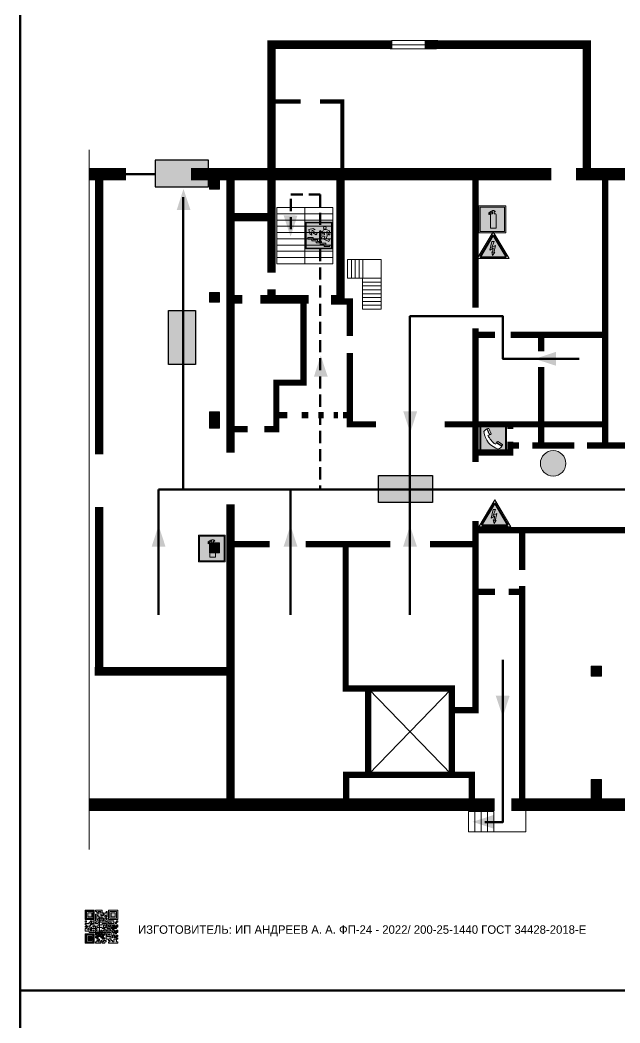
# Model space of a CAD drawing. Header units: millimetres. Extents: x 13114 to 67229, y 22859 to 38520.
# Drawn here: x 17158.6 to 17356.8, y 30883.4 to 31214.5 of the extents above; entities that cross this region are included whole.
import ezdxf

# ---------------------------------------------------------------- set-up
doc = ezdxf.new("R2010")
doc.units = ezdxf.units.MM
doc.linetypes.add('{ Wide Dash }', pattern=[12, 4, -2, 4, -2])
doc.layers.add('План_Штампы', color=7, linetype='Continuous')
doc.styles.add('обычный', font='arial.ttf')

# ---------------------------------------------------------------- blocks, each defined once
blk = doc.blocks.new('QR')
at = {"lineweight": 0}
h = blk.add_hatch(color=256, dxfattribs=at)
h.dxf.hatch_style = 1
h.paths.add_polyline_path([(9241.16, 2687.38), (9242.01, 2687.38), (9242.01, 2687.83), (9241.59, 2687.83), (9241.59, 2688.68), (9239.45, 2688.68), (9239.45, 2688.25), (9239.86, 2688.25), (9239.86, 2687.83), (9240.29, 2687.83), (9240.29, 2688.25), (9241.16, 2688.25), (9241.16, 2687.83), (9240.29, 2687.83), (9240.29, 2687.38), (9239.45, 2687.38), (9239.45, 2685.22), (9238.57, 2685.22), (9238.57, 2684.8), (9239.02, 2684.8), (9239.02, 2684.37), (9238.13, 2684.37), (9238.13, 2683.92), (9239.02, 2683.92), (9239.02, 2683.5), (9239.44, 2683.5), (9239.44, 2682.64), (9239.87, 2682.64), (9239.87, 2682.18), (9239.44, 2682.18), (9239.44, 2682.64), (9238.13, 2682.64), (9238.13, 2681.76), (9237.71, 2681.76), (9237.71, 2682.64), (9238.13, 2682.64), (9238.13, 2683.07), (9237.27, 2683.07), (9237.27, 2683.51), (9237.71, 2683.51), (9237.71, 2684.37), (9238.13, 2684.37), (9238.13, 2685.22), (9237.71, 2685.22), (9237.71, 2684.8), (9237.28, 2684.8), (9237.28, 2684.38), (9235.98, 2684.38), (9235.98, 2683.92), (9236.4, 2683.92), (9236.4, 2683.49), (9236.84, 2683.49), (9236.84, 2683.07), (9236.4, 2683.07), (9236.4, 2682.64), (9235.98, 2682.64), (9235.98, 2681.76), (9237.29, 2681.76), (9237.29, 2681.33), (9239.43, 2681.33), (9239.43, 2681.76), (9240.74, 2681.76), (9240.74, 2683.05), (9239.87, 2683.05), (9239.87, 2683.5), (9240.29, 2683.5), (9240.29, 2683.91), (9240.74, 2683.91), (9240.74, 2684.81), (9240.29, 2684.81), (9240.29, 2684.79), (9240.29, 2684.37), (9239.45, 2684.37), (9239.45, 2684.8), (9239.87, 2684.8), (9239.87, 2685.21), (9240.74, 2685.21), (9240.74, 2686.1), (9240.29, 2686.1), (9240.29, 2685.64), (9239.86, 2685.64), (9239.86, 2686.95), (9240.29, 2686.95), (9240.29, 2686.52), (9240.74, 2686.52), (9240.74, 2686.1), (9241.16, 2686.1), (9241.16, 2686.53), (9241.59, 2686.53), (9241.59, 2686.1), (9242.02, 2686.1), (9242.02, 2685.21), (9241.59, 2685.21), (9241.59, 2686.1), (9241.16, 2686.1), (9241.16, 2685.21), (9240.74, 2685.21), (9240.74, 2684.81), (9242.89, 2684.81), (9242.89, 2685.22), (9242.47, 2685.22), (9242.47, 2686.11), (9242.89, 2686.11), (9242.89, 2686.52), (9242.46, 2686.52), (9242.46, 2686.95), (9242.89, 2686.95), (9242.89, 2686.52), (9243.32, 2686.52), (9243.32, 2688.26), (9242.9, 2688.26), (9242.9, 2687.83), (9242.47, 2687.83), (9242.47, 2687.38), (9242.01, 2687.38), (9242.01, 2686.94), (9241.16, 2686.94)])
h.paths.add_polyline_path([(9239.02, 2682.18), (9239.02, 2681.76), (9238.54, 2681.76), (9238.54, 2682.18)], flags=16)
h.paths.add_polyline_path([(9237.27, 2682.65), (9237.27, 2682.19), (9236.83, 2682.19), (9236.83, 2682.65)], flags=16)
h = blk.add_hatch(color=256, dxfattribs=at)
h.dxf.hatch_style = 1
h.paths.add_polyline_path([(9238.15, 2687.83), (9236.83, 2687.83), (9236.83, 2686.52), (9238.15, 2686.52)], flags=0)
h.paths.add_polyline_path([(9239.01, 2685.65), (9239.01, 2688.68), (9235.98, 2688.68), (9235.98, 2685.65)])
h.paths.add_polyline_path([(9236.41, 2686.1), (9236.41, 2688.26), (9238.56, 2688.26), (9238.56, 2686.1)], flags=16)
h.paths.add_polyline_path([(9236.83, 2686.52), (9236.83, 2687.83), (9238.15, 2687.83), (9238.15, 2686.52)], flags=0)
h = blk.add_hatch(color=256, dxfattribs=at)
h.dxf.hatch_style = 1
h.paths.add_polyline_path([(9238.15, 2686.52), (9238.15, 2687.83), (9236.83, 2687.83), (9236.83, 2686.52)])
h.paths.add_polyline_path([(9245.91, 2686.52), (9245.91, 2687.83), (9244.59, 2687.83), (9244.59, 2686.52)], flags=0)
h.paths.add_polyline_path([(9246.77, 2685.65), (9246.77, 2688.68), (9243.74, 2688.68), (9243.74, 2685.65)])
h.paths.add_polyline_path([(9244.17, 2686.1), (9244.17, 2688.26), (9246.32, 2688.26), (9246.32, 2686.1)], flags=16)
h.paths.add_polyline_path([(9244.59, 2686.52), (9244.59, 2687.83), (9245.91, 2687.83), (9245.91, 2686.52)], flags=0)
h = blk.add_hatch(color=256, dxfattribs=at)
h.dxf.hatch_style = 1
h.paths.add_polyline_path([(9243.32, 2686.11), (9242.89, 2686.11), (9242.89, 2685.64), (9243.32, 2685.64)])
h.paths.add_polyline_path([(9239.02, 2683.07), (9239.02, 2683.5), (9238.56, 2683.5), (9238.56, 2683.07)])
h.paths.add_polyline_path([(9236.4, 2684.8), (9236.4, 2685.22), (9235.98, 2685.22), (9235.98, 2684.8)])
h.paths.add_polyline_path([(9236.4, 2683.07), (9236.4, 2683.49), (9235.98, 2683.49), (9235.98, 2683.07)])
h = blk.add_hatch(color=256, dxfattribs=at)
h.dxf.hatch_style = 1
h.paths.add_polyline_path([(9240.75, 2681.76), (9240.75, 2681.35), (9241.17, 2681.35), (9241.17, 2681.76)])
h.paths.add_polyline_path([(9241.6, 2682.18), (9241.17, 2682.18), (9241.17, 2681.76), (9241.6, 2681.76)])
h.paths.add_polyline_path([(9242.47, 2681.34), (9242.47, 2682.19), (9242.02, 2682.19), (9242.02, 2681.76), (9241.6, 2681.76), (9241.6, 2681.34)])
h.paths.add_polyline_path([(9239.87, 2678.3), (9239.44, 2678.3), (9239.44, 2677.89), (9241.17, 2677.89), (9241.17, 2678.3), (9240.28, 2678.3), (9240.28, 2678.73), (9239.87, 2678.73)])
h.paths.add_polyline_path([(9240.75, 2678.73), (9240.75, 2679.19), (9240.28, 2679.19), (9240.28, 2678.73)])
h.paths.add_polyline_path([(9241.6, 2678.73), (9241.17, 2678.73), (9241.17, 2678.3), (9241.6, 2678.3)])
h.paths.add_polyline_path([(9242.02, 2678.3), (9241.6, 2678.3), (9241.6, 2677.89), (9242.48, 2677.89), (9242.48, 2678.31), (9242.9, 2678.31), (9242.9, 2678.73), (9242.02, 2678.73)])
h.paths.add_polyline_path([(9246.36, 2684.37), (9246.36, 2684.79), (9245.93, 2684.79), (9245.93, 2684.37)])
h.paths.add_polyline_path([(9246.78, 2685.2), (9246.36, 2685.2), (9246.36, 2684.79), (9246.78, 2684.79)])
h.paths.add_polyline_path([(9245.91, 2687.83), (9244.59, 2687.83), (9244.59, 2686.52), (9245.91, 2686.52)])
h = blk.add_hatch(color=256, dxfattribs=at)
h.dxf.hatch_style = 1
h.paths.add_polyline_path([(9243.32, 2682.64), (9243.32, 2683.07), (9244.62, 2683.07), (9244.62, 2684.37), (9243.74, 2684.37), (9243.74, 2684.8), (9244.62, 2684.8), (9244.62, 2684.37), (9245.48, 2684.37), (9245.48, 2685.22), (9243.32, 2685.22), (9243.32, 2683.5), (9242.89, 2683.5), (9242.89, 2683.06), (9242.01, 2683.06), (9242.01, 2683.91), (9242.47, 2683.91), (9242.47, 2683.5), (9242.89, 2683.5), (9242.89, 2684.38), (9241.59, 2684.38), (9241.59, 2683.91), (9240.74, 2683.91), (9240.74, 2683.05), (9241.59, 2683.05), (9241.59, 2682.64), (9242.47, 2682.64), (9242.47, 2682.19), (9242.91, 2682.19), (9242.91, 2681.34), (9242.48, 2681.34), (9242.48, 2680.91), (9242.91, 2680.91), (9242.91, 2679.17), (9243.75, 2679.17), (9243.75, 2678.73), (9244.2, 2678.73), (9244.2, 2678.3), (9243.75, 2678.3), (9243.75, 2677.88), (9246.78, 2677.88), (9246.78, 2678.3), (9246.35, 2678.3), (9246.35, 2679.19), (9245.48, 2679.19), (9245.48, 2678.31), (9245.05, 2678.31), (9245.05, 2678.73), (9244.62, 2678.73), (9244.62, 2679.19), (9244.2, 2679.19), (9244.2, 2679.61), (9245.05, 2679.61), (9245.05, 2680.46), (9245.48, 2680.46), (9245.48, 2681.34), (9245.04, 2681.34), (9245.04, 2681.76), (9244.63, 2681.76), (9244.63, 2682.19), (9244.21, 2682.19), (9244.21, 2681.76), (9243.32, 2681.76), (9243.32, 2682.19), (9244.21, 2682.19), (9244.21, 2682.64)])
h.paths.add_polyline_path([(9243.75, 2683.49), (9243.75, 2683.92), (9244.21, 2683.92), (9244.21, 2683.49)], flags=16)
h.paths.add_polyline_path([(9243.32, 2681.34), (9244.63, 2681.34), (9244.63, 2680.04), (9243.32, 2680.04)], flags=16)
h.paths.add_polyline_path([(9243.76, 2680.89), (9244.18, 2680.89), (9244.18, 2680.48), (9243.76, 2680.48)], flags=0)
h = blk.add_hatch(color=256, dxfattribs=at)
h.dxf.hatch_style = 1
h.paths.add_polyline_path([(9246.36, 2683.07), (9246.78, 2683.07), (9246.78, 2683.92), (9246.36, 2683.92), (9246.36, 2683.49), (9245.92, 2683.49), (9245.92, 2683.92), (9245.06, 2683.92), (9245.06, 2683.49), (9245.48, 2683.49), (9245.48, 2683.07), (9244.62, 2683.07), (9244.62, 2682.65), (9245.05, 2682.65), (9245.05, 2682.18), (9245.48, 2682.18), (9245.48, 2682.65), (9246.36, 2682.65)])
h.paths.add_polyline_path([(9246.78, 2682.18), (9246.36, 2682.18), (9246.36, 2681.75), (9245.92, 2681.75), (9245.92, 2682.18), (9245.48, 2682.18), (9245.48, 2681.34), (9245.48, 2681.34), (9245.94, 2681.34), (9245.94, 2680.91), (9246.36, 2680.91), (9246.36, 2681.34), (9246.78, 2681.34)])
h = blk.add_hatch(color=256, dxfattribs=at)
h.dxf.hatch_style = 1
h.paths.add_polyline_path([(9235.98, 2680.9), (9235.98, 2677.86), (9239.02, 2677.86), (9239.02, 2680.9)])
h.paths.add_polyline_path([(9238.57, 2680.48), (9238.57, 2678.32), (9236.41, 2678.32), (9236.41, 2680.48)], flags=16)
h.paths.add_polyline_path([(9238.15, 2680.05), (9238.15, 2678.74), (9236.83, 2678.74), (9236.83, 2680.05)], flags=0)
h = blk.add_hatch(color=256, dxfattribs=at)
h.dxf.hatch_style = 1
h.paths.add_polyline_path([(9238.15, 2680.05), (9236.83, 2680.05), (9236.83, 2678.74), (9238.15, 2678.74)])
h = blk.add_hatch(color=256, dxfattribs=at)
h.dxf.hatch_style = 1
h.paths.add_polyline_path([(9242.02, 2680.46), (9242.48, 2680.46), (9242.48, 2680.91), (9241.58, 2680.91), (9241.58, 2681.35), (9241.17, 2681.35), (9241.17, 2680.91), (9240.75, 2680.91), (9240.75, 2681.33), (9239.43, 2681.33), (9239.43, 2680.46), (9239.86, 2680.46), (9239.86, 2680.92), (9240.3, 2680.92), (9240.3, 2680.46), (9239.86, 2680.46), (9239.86, 2680.04), (9239.44, 2680.04), (9239.44, 2679.62), (9239.86, 2679.62), (9239.86, 2679.19), (9240.29, 2679.19), (9240.29, 2680.03), (9241.18, 2680.03), (9241.18, 2680.47), (9241.6, 2680.47), (9241.6, 2680.03), (9241.18, 2680.03), (9241.18, 2679.61), (9241.6, 2679.61), (9241.6, 2679.19), (9242.47, 2679.19), (9242.47, 2679.6), (9242.02, 2679.6)])
h = blk.add_hatch(color=256, dxfattribs=at)
h.dxf.hatch_style = 1
h.paths.add_polyline_path([(9244.18, 2680.48), (9244.18, 2680.89), (9243.76, 2680.89), (9243.76, 2680.48)])
h = blk.add_hatch(color=256, dxfattribs=at)
h.dxf.hatch_style = 1
h.paths.add_polyline_path([(9245.93, 2680.04), (9245.93, 2680.46), (9245.48, 2680.46), (9245.48, 2679.62), (9246.35, 2679.62), (9246.35, 2680.04)])
h.paths.add_polyline_path([(9246.78, 2680.04), (9246.78, 2680.46), (9246.35, 2680.46), (9246.35, 2680.04)])
h.paths.add_polyline_path([(9246.78, 2679.18), (9246.78, 2679.62), (9246.35, 2679.62), (9246.35, 2679.18)])
for points in [[(9237.71, 2685.22), (9238.13, 2685.22), (9238.13, 2684.37), (9237.71, 2684.37), (9237.71, 2683.51), (9237.27, 2683.51), (9237.27, 2683.07), (9238.13, 2683.07), (9238.13, 2682.64), (9237.71, 2682.64), (9237.71, 2681.76), (9238.13, 2681.76), (9238.13, 2682.64), (9239.44, 2682.64), (9239.44, 2683.5), (9239.02, 2683.5), (9239.02, 2683.07), (9238.56, 2683.07), (9238.56, 2683.5), (9239.02, 2683.5), (9239.02, 2683.92), (9238.13, 2683.92), (9238.13, 2684.37), (9239.02, 2684.37), (9239.02, 2684.8), (9238.57, 2684.8), (9238.57, 2685.22), (9239.45, 2685.22), (9239.45, 2687.38), (9240.29, 2687.38), (9240.29, 2687.83), (9239.86, 2687.83), (9239.86, 2688.25), (9239.45, 2688.25), (9239.45, 2688.68), (9241.59, 2688.68), (9241.59, 2687.83), (9242.01, 2687.83), (9242.01, 2687.38), (9242.47, 2687.38), (9242.47, 2687.83), (9242.9, 2687.83), (9242.9, 2688.26), (9243.32, 2688.26), (9243.32, 2686.52), (9242.89, 2686.52), (9242.89, 2686.11), (9243.32, 2686.11), (9243.32, 2685.64), (9242.89, 2685.64), (9242.89, 2686.11), (9242.47, 2686.11), (9242.47, 2685.22), (9242.89, 2685.22), (9242.89, 2684.81), (9240.74, 2684.81), (9240.74, 2683.91), (9241.59, 2683.91), (9241.59, 2684.38), (9242.89, 2684.38), (9242.89, 2683.5), (9242.47, 2683.5), (9242.47, 2683.91), (9242.01, 2683.91), (9242.01, 2683.06), (9242.89, 2683.06), (9242.89, 2683.5), (9243.32, 2683.5), (9243.32, 2685.22), (9245.48, 2685.22), (9245.48, 2684.37), (9244.62, 2684.37), (9244.62, 2683.07), (9245.48, 2683.07), (9245.48, 2683.49), (9245.06, 2683.49), (9245.06, 2683.92), (9245.92, 2683.92), (9245.92, 2683.49), (9246.36, 2683.49), (9246.36, 2683.92), (9246.78, 2683.92), (9246.78, 2683.07), (9246.36, 2683.07), (9246.36, 2682.65), (9245.48, 2682.65), (9245.48, 2682.18), (9245.92, 2682.18), (9245.92, 2681.75), (9246.36, 2681.75), (9246.36, 2682.18), (9246.78, 2682.18), (9246.78, 2681.34), (9246.36, 2681.34), (9246.36, 2680.91), (9245.94, 2680.91), (9245.94, 2681.34), (9245.48, 2681.34), (9245.48, 2680.46), (9245.93, 2680.46), (9245.93, 2680.04), (9246.35, 2680.04), (9246.35, 2680.46), (9246.78, 2680.46), (9246.78, 2680.04), (9246.78, 2680.04), (9246.35, 2680.04), (9246.35, 2679.62), (9246.78, 2679.62), (9246.78, 2679.18), (9246.35, 2679.18), (9246.35, 2678.3), (9246.78, 2678.3), (9246.78, 2677.88), (9243.75, 2677.88), (9243.75, 2678.3), (9244.2, 2678.3), (9244.2, 2678.73), (9243.75, 2678.73), (9243.75, 2679.17), (9242.91, 2679.17), (9242.91, 2680.91), (9242.48, 2680.91), (9242.48, 2680.46), (9242.02, 2680.46), (9242.02, 2679.6), (9242.47, 2679.6), (9242.47, 2679.19), (9241.6, 2679.19), (9241.6, 2679.61), (9241.18, 2679.61), (9241.18, 2680.03), (9240.29, 2680.03), (9240.29, 2679.19), (9240.75, 2679.19), (9240.75, 2678.73), (9240.28, 2678.73), (9240.28, 2678.3), (9241.17, 2678.3), (9241.17, 2678.73), (9241.6, 2678.73), (9241.6, 2678.3), (9242.02, 2678.3), (9242.02, 2678.73), (9242.9, 2678.73), (9242.9, 2678.31), (9242.48, 2678.31), (9242.48, 2677.89), (9241.6, 2677.89), (9241.6, 2678.3), (9241.17, 2678.3), (9241.17, 2677.89), (9239.44, 2677.89), (9239.44, 2678.3), (9239.87, 2678.3), (9239.87, 2678.73), (9240.28, 2678.73), (9240.28, 2679.19), (9240.29, 2679.19), (9239.86, 2679.19), (9239.86, 2679.62), (9239.44, 2679.62), (9239.44, 2680.04), (9239.86, 2680.04), (9239.86, 2680.46), (9239.43, 2680.46), (9239.43, 2681.33), (9237.29, 2681.33), (9237.29, 2681.76), (9235.98, 2681.76), (9235.98, 2682.64), (9236.4, 2682.64), (9236.4, 2683.07), (9235.98, 2683.07), (9235.98, 2683.49), (9236.4, 2683.49), (9236.4, 2683.92), (9235.98, 2683.92), (9235.98, 2684.38), (9237.28, 2684.38), (9237.28, 2684.8), (9237.71, 2684.8), (9237.71, 2685.22), (9237.92, 2685.22)], [(9240.74, 2685.21), (9239.87, 2685.21), (9239.87, 2684.8), (9239.45, 2684.8), (9239.45, 2684.37), (9240.29, 2684.37), (9240.29, 2684.79), (9240.29, 2684.81), (9240.74, 2684.81), (9240.74, 2685.21), (9239.87, 2685.21)], [(9240.74, 2686.1), (9240.74, 2686.52), (9240.29, 2686.52), (9240.29, 2686.95), (9239.86, 2686.95), (9239.86, 2685.64), (9240.29, 2685.64), (9240.29, 2686.1), (9240.74, 2686.1), (9240.74, 2686.52)], [(9240.74, 2683.05), (9240.74, 2681.76), (9239.43, 2681.76), (9239.43, 2681.33), (9240.75, 2681.33), (9240.75, 2681.35), (9240.75, 2680.91), (9241.17, 2680.91), (9241.17, 2681.35), (9241.58, 2681.35), (9241.58, 2680.91), (9242.48, 2680.91), (9242.48, 2681.34), (9242.91, 2681.34), (9242.91, 2682.19), (9242.47, 2682.19), (9242.47, 2682.64), (9241.59, 2682.64), (9241.59, 2683.05), (9240.74, 2683.05)], [(9240.74, 2683.91), (9240.29, 2683.91), (9240.29, 2683.5), (9239.87, 2683.5), (9239.87, 2683.05), (9240.74, 2683.05), (9240.74, 2683.91)], [(9241.6, 2681.76), (9242.02, 2681.76), (9242.02, 2682.19), (9242.47, 2682.19), (9242.47, 2681.34), (9241.6, 2681.34), (9241.6, 2681.76)], [(9244.62, 2683.07), (9243.32, 2683.07), (9243.32, 2682.64), (9244.21, 2682.64), (9244.21, 2682.19), (9243.32, 2682.19), (9243.32, 2681.76), (9244.21, 2681.76), (9244.21, 2682.19), (9244.63, 2682.19), (9244.63, 2681.76), (9245.04, 2681.76), (9245.04, 2681.34), (9245.48, 2681.34)], [(9244.62, 2684.37), (9244.62, 2684.8), (9243.74, 2684.8), (9243.74, 2684.37), (9244.62, 2684.37)], [(9245.48, 2682.18), (9245.05, 2682.18), (9245.05, 2682.65), (9244.62, 2682.65), (9244.62, 2683.07)], [(9245.48, 2682.18), (9245.48, 2681.34)], [(9239.86, 2680.46), (9239.86, 2680.92), (9240.3, 2680.92), (9240.3, 2680.46), (9239.86, 2680.46)], [(9245.48, 2680.46), (9245.05, 2680.46), (9245.05, 2679.61), (9244.2, 2679.61), (9244.2, 2679.19), (9244.62, 2679.19), (9244.62, 2678.73), (9245.05, 2678.73), (9245.05, 2678.31), (9245.48, 2678.31), (9245.48, 2679.19), (9246.35, 2679.19), (9246.35, 2679.07)], [(9246.35, 2679.62), (9245.48, 2679.62), (9245.48, 2680.46)], [(9245.48, 2680.46), (9245.48, 2679.62), (9246.35, 2679.62), (9246.35, 2680.04), (9245.93, 2680.04), (9245.93, 2680.46), (9245.48, 2680.46), (9245.48, 2679.62)], [(9246.35, 2679.62), (9246.35, 2679.18)]]:
    blk.add_lwpolyline(points, dxfattribs=at)
for points in [[(9235.98, 2685.65), (9239.01, 2685.65), (9239.01, 2688.68), (9235.98, 2688.68)], [(9243.74, 2685.65), (9246.77, 2685.65), (9246.77, 2688.68), (9243.74, 2688.68)], [(9235.98, 2684.8), (9236.4, 2684.8), (9236.4, 2685.22), (9235.98, 2685.22)], [(9236.41, 2688.26), (9238.56, 2688.26), (9238.56, 2686.1), (9236.41, 2686.1)], [(9236.83, 2687.83), (9238.15, 2687.83), (9238.15, 2686.52), (9236.83, 2686.52)], [(9240.29, 2687.83), (9241.16, 2687.83), (9241.16, 2688.25), (9240.29, 2688.25)], [(9240.29, 2688.25), (9241.16, 2688.25), (9241.16, 2687.83), (9240.29, 2687.83)], [(9241.16, 2686.1), (9240.74, 2686.1), (9240.74, 2685.21), (9241.16, 2685.21)], [(9242.01, 2687.38), (9241.16, 2687.38), (9241.16, 2686.94), (9242.01, 2686.94)], [(9241.16, 2687.38), (9242.01, 2687.38), (9242.01, 2686.94), (9241.16, 2686.94)], [(9241.16, 2686.53), (9241.59, 2686.53), (9241.59, 2686.1), (9241.16, 2686.1)], [(9241.59, 2686.1), (9242.02, 2686.1), (9242.02, 2685.21), (9241.59, 2685.21)], [(9242.89, 2686.52), (9242.46, 2686.52), (9242.46, 2686.95), (9242.89, 2686.95)], [(9244.17, 2688.26), (9246.32, 2688.26), (9246.32, 2686.1), (9244.17, 2686.1)], [(9244.59, 2687.83), (9245.91, 2687.83), (9245.91, 2686.52), (9244.59, 2686.52)], [(9246.36, 2685.2), (9246.78, 2685.2), (9246.78, 2684.79), (9246.36, 2684.79)], [(9236.4, 2683.07), (9236.84, 2683.07), (9236.84, 2683.49), (9236.4, 2683.49)], [(9236.83, 2682.19), (9237.27, 2682.19), (9237.27, 2682.65), (9236.83, 2682.65)], [(9238.54, 2682.18), (9239.02, 2682.18), (9239.02, 2681.76), (9238.54, 2681.76)], [(9239.44, 2682.64), (9239.87, 2682.64), (9239.87, 2682.18), (9239.44, 2682.18)], [(9240.75, 2681.76), (9241.17, 2681.76), (9241.17, 2681.35), (9240.75, 2681.35)], [(9241.17, 2682.18), (9241.6, 2682.18), (9241.6, 2681.76), (9241.17, 2681.76)], [(9243.75, 2683.92), (9244.21, 2683.92), (9244.21, 2683.49), (9243.75, 2683.49)], [(9245.93, 2684.79), (9246.36, 2684.79), (9246.36, 2684.37), (9245.93, 2684.37)], [(9235.98, 2677.86), (9239.02, 2677.86), (9239.02, 2680.9), (9235.98, 2680.9)], [(9236.41, 2680.48), (9238.57, 2680.48), (9238.57, 2678.32), (9236.41, 2678.32)], [(9236.83, 2680.05), (9238.15, 2680.05), (9238.15, 2678.74), (9236.83, 2678.74)], [(9241.18, 2680.03), (9241.6, 2680.03), (9241.6, 2680.47), (9241.18, 2680.47)], [(9243.32, 2680.04), (9244.63, 2680.04), (9244.63, 2681.34), (9243.32, 2681.34)], [(9243.76, 2680.89), (9244.18, 2680.89), (9244.18, 2680.48), (9243.76, 2680.48)]]:
    blk.add_lwpolyline(points, close=True, dxfattribs=at)
blk = doc.blocks.new('A$C7B4425F7')
at = {"true_color": 0xffffff}
blk.add_hatch(color=7, dxfattribs=at).paths.add_polyline_path([(0, 0), (-16, 0), (-16, -8), (0, -8)])
h = blk.add_hatch(color=126)
h.paths.add_polyline_path([(-0.2, -0.2), (-15.8, -0.2), (-15.8, -7.8), (-0.2, -7.8)])
h.paths.add_polyline_path([(-11.76, -2.03), (-11.76, -3.66), (-11.17, -3.66, -0.568275), (-11.17, -6.18), (-12.58, -6.18), (-12.58, -2.03)], flags=16)
h.paths.add_polyline_path([(-13.33, -4.12, -0.495768), (-13.59, -6.18), (-15.03, -6.18), (-15.03, -2.03), (-13.59, -2.03, -0.487973)], flags=16)
h.paths.add_polyline_path([(-10.25, -2.03), (-9.48, -2.03), (-9.48, -6.18), (-10.25, -6.18)], flags=16)
h.paths.add_polyline_path([(-13.84, -3.69), (-14.24, -3.69), (-14.24, -3.03), (-13.9, -3.03, -0.692621)], flags=0)
h.paths.add_polyline_path([(-9.15, -2.03), (-8.4, -2.03), (-8.04, -3.07), (-7.68, -2.03), (-6.93, -2.03), (-7.64, -4.1), (-6.93, -6.18), (-7.68, -6.18), (-8.04, -5.14), (-8.4, -6.18), (-9.15, -6.18), (-8.44, -4.1)], flags=16)
h.paths.add_polyline_path([(-11.76, -4.46), (-11.42, -4.46, -0.692621), (-11.36, -5.12), (-11.76, -5.12)], flags=0)
h.paths.add_polyline_path([(-13.9, -5.2), (-14.24, -5.2), (-14.24, -4.55), (-13.84, -4.55, -0.708038)], flags=0)
edge = h.paths.add_edge_path(flags=16)
edge.add_ellipse((-5.51, -4.08), major_axis=(0, 2.05), ratio=0.586184, start_angle=0, end_angle=360)
edge = h.paths.add_edge_path(flags=0)
edge.add_ellipse((-5.51, -4.08), major_axis=(0, 1.14), ratio=0.454828, start_angle=0, end_angle=360)
h.paths.add_polyline_path([(-4.13, -4.96, 0.377264), (-3.48, -4.52, 0.0555), (-3.16, -2.03), (-1.66, -2.03), (-1.66, -4.96), (-0.96, -4.96), (-0.96, -7.01), (-1.75, -7.01), (-1.75, -6.18), (-3.3, -6.18), (-3.3, -7.02), (-4.13, -7.02)], flags=16)
h.paths.add_polyline_path([(-2.73, -2.91), (-2.28, -2.91), (-2.28, -4.96), (-3.05, -4.96, 0.079136)], flags=0)
at = {"color": 126}
blk.add_lwpolyline([(-16, -8), (0, -8), (0, 0), (-16, 0)], close=True, dxfattribs=at)
blk = doc.blocks.new('A$C32E8229D')
at = {"true_color": 0xffffff}
blk.add_hatch(color=7, dxfattribs=at).paths.add_polyline_path([(0, 0), (0, -8), (16, -8), (16, 0)])
h = blk.add_hatch(color=126)
h.paths.add_polyline_path([(0.2, -0.2), (15.8, -0.2), (15.8, -7.8), (0.2, -7.8)])
h.paths.add_polyline_path([(13.49, -2.05), (12.08, -2.05), (11.37, -2.63, 0.162397), (11.29, -2.84), (11.29, -3.63), (10.35, -3.63), (10.35, -4.05), (11.68, -4.05), (11.68, -3.48), (12.26, -4.28), (11.29, -5.1), (11.29, -6.78), (11.85, -6.78), (11.85, -5.44), (12.8, -4.64), (12.8, -5.94), (14.46, -5.94), (14.46, -5.39), (13.45, -5.39), (13.45, -3.97), (12.46, -2.59), (13.15, -2.59), (13.69, -3.34), (14.18, -3)], flags=16)
h.paths.add_polyline_path([(10.74, -1.82, 1), (11.8, -1.82, 1)], flags=16)
h.paths.add_polyline_path([(9.39, -3.59), (5.99, -3.59), (6.56, -3.03), (5.91, -3.03), (5.1, -3.83), (5.91, -4.64), (6.56, -4.64), (5.99, -4.09), (9.39, -4.09)], flags=16)
h.paths.add_polyline_path([(4.29, -1.08), (1.72, -1.08), (1.72, -6.6), (4.29, -6.6)], flags=16)
at = {"color": 126}
blk.add_lwpolyline([(16, -8), (0, -8), (0, 0), (16, 0)], close=True, dxfattribs=at)
blk = doc.blocks.new('A$C7B8C2D5B')
at = {"lineweight": 0}
h = blk.add_hatch(color=5, dxfattribs=at)
h.dxf.hatch_style = 1
h.paths.add_polyline_path([(1.4, -3.02, 1), (-2.11, -3.02, 1)])
at = {"color": 5, "lineweight": 0}
blk.add_circle((-0.36, -3.02), 1.75, dxfattribs=at)
blk = doc.blocks.new('A$C3AD82952')
at = {"true_color": 0xf5f5ff}
h = blk.add_hatch(color=7, dxfattribs=at)
h.dxf.hatch_style = 1
h.paths.add_polyline_path([(8.21, 8.73, 0.414214), (7.89, 9.05), (7.22, 9.05), (7.22, 9.92), (7.59, 9.92, 1), (7.57, 10.36), (7.22, 10.36), (7.22, 10.6), (6.43, 10.6), (6.43, 10.36), (6.01, 10.36), (4.74, 9.59), (4.74, 8.69), (4.98, 8.73), (4.98, 9.26), (6.12, 9.91), (6.43, 9.91), (6.43, 9.05), (5.76, 9.05, 0.414214), (5.44, 8.73), (5.44, 2.2), (8.21, 2.2)], flags=0)
h.paths.add_polyline_path([(12.8, 12.8), (0, 12.8), (0, 0), (12.8, 0)])
h.paths.add_polyline_path([(0.51, 12.29), (12.29, 12.29), (12.29, 0.51), (0.51, 0.51)], flags=16)
h.paths.add_polyline_path([(4.74, 9.59), (6.01, 10.36), (6.43, 10.36), (6.43, 10.6), (7.22, 10.6), (7.22, 10.36), (7.59, 10.36, -0.94586), (7.59, 9.92), (7.22, 9.92), (7.22, 9.05), (7.89, 9.05, -0.414214), (8.21, 8.73), (8.21, 2.2), (5.44, 2.2), (5.44, 8.73, -0.414214), (5.76, 9.05), (6.43, 9.05), (6.43, 9.91), (6.12, 9.91), (4.98, 9.26), (4.98, 8.73), (4.74, 8.69)], flags=0)
h = blk.add_hatch(color=242)
h.dxf.hatch_style = 1
h.paths.add_polyline_path([(12.29, 12.29), (0.51, 12.29), (0.51, 0.51), (12.29, 0.51)])
h.paths.add_polyline_path([(4.74, 8.69), (4.74, 9.59), (6.01, 10.36), (6.43, 10.36), (6.43, 10.6), (7.22, 10.6), (7.22, 10.36), (7.59, 10.36, -0.94586), (7.59, 9.92), (7.22, 9.92), (7.22, 9.05), (7.89, 9.05, -0.414214), (8.21, 8.73), (8.21, 2.2), (5.44, 2.2), (5.44, 8.73, -0.414214), (5.76, 9.05), (6.43, 9.05), (6.43, 9.91), (6.12, 9.91), (4.98, 9.26), (4.98, 8.73)], flags=16)
h = blk.add_hatch(color=7, dxfattribs=at)
h.dxf.hatch_style = 1
h.paths.add_polyline_path([(8.21, 8.73, 0.414214), (7.89, 9.05), (7.22, 9.05), (7.22, 9.92), (7.59, 9.92, 1), (7.57, 10.36), (7.22, 10.36), (7.22, 10.6), (6.43, 10.6), (6.43, 10.36), (6.01, 10.36), (4.74, 9.59), (4.74, 8.69), (4.98, 8.73), (4.98, 9.26), (6.12, 9.91), (6.43, 9.91), (6.43, 9.05), (5.76, 9.05, 0.414214), (5.44, 8.73), (5.44, 2.2), (8.21, 2.2)])
at = {"color": 242, "lineweight": 5}
for p, q in [((0, 0), (0, 12.8)), ((0, 12.8), (12.8, 12.8)), ((6.01, 10.36), (4.74, 9.59)), ((4.98, 9.26), (6.12, 9.91)), ((6.01, 10.36), (6.43, 10.36)), ((6.12, 9.91), (6.43, 9.91)), ((7.22, 10.6), (6.43, 10.6)), ((6.43, 10.6), (6.43, 10.36)), ((6.43, 9.91), (6.43, 9.05)), ((7.22, 10.36), (7.22, 10.6)), ((7.59, 10.36), (7.22, 10.36)), ((7.22, 9.05), (7.22, 9.92)), ((7.59, 9.92), (7.22, 9.92)), ((12.8, 0), (12.8, 12.8)), ((4.74, 9.59), (4.74, 8.69)), ((4.74, 8.69), (4.98, 8.73)), ((4.98, 8.73), (4.98, 9.26)), ((5.44, 2.2), (5.44, 8.73)), ((5.76, 9.05), (6.43, 9.05)), ((7.89, 9.05), (7.22, 9.05)), ((8.21, 2.2), (8.21, 8.73)), ((0, 0), (12.8, 0)), ((5.44, 2.2), (8.21, 2.2))]:
    blk.add_line(p, q, dxfattribs=at)
blk.add_lwpolyline([(0.51, 12.29), (12.29, 12.29), (12.29, 0.51), (0.51, 0.51)], close=True, dxfattribs=at)
for centre, radius, start, end in [((7.58, 10.14), 0.223, 273.1875, 86.8125), ((5.76, 8.73), 0.32, 90, 180), ((7.89, 8.73), 0.32, 0, 90)]:
    blk.add_arc(centre, radius, start, end, dxfattribs=at)
blk = doc.blocks.new('A$C3E6D3DDE')
at = {"lineweight": 5}
h = blk.add_hatch(color=40, dxfattribs=at)
h.paths.add_polyline_path([(24.1, 1.45), (16.46, -11.35), (31.74, -11.35)])
h.paths.add_polyline_path([(24.09, -0.46), (30.03, -10.41), (18.14, -10.41)], flags=16)
h.paths.add_polyline_path([(24.54, -3.08), (23.41, -6.02), (25.13, -5.01), (24.33, -8.5), (24.82, -8.27), (23.79, -9.86), (23.4, -8.04), (23.8, -8.43), (24.04, -6.29), (22.39, -7.25), (23.44, -3.08)], flags=0)
h = blk.add_hatch(color=256, dxfattribs=at)
h.paths.add_polyline_path([(24.37, 0.03, 0.567511), (23.82, 0.03), (17.59, -10.4, 0.582454), (17.86, -10.88), (30.32, -10.88, 0.582149), (30.6, -10.4)])
h.paths.add_polyline_path([(24.09, -0.46), (18.14, -10.41), (30.03, -10.41)], flags=16)
h.paths.add_polyline_path([(24.54, -3.08), (23.41, -6.02), (25.13, -5.01), (24.33, -8.5), (24.82, -8.27), (23.79, -9.86), (23.4, -8.04), (23.8, -8.43), (24.04, -6.29), (22.39, -7.25), (23.44, -3.08)], flags=0)
h = blk.add_hatch(color=40, dxfattribs=at)
h.paths.add_polyline_path([(24.09, -0.46), (18.14, -10.41), (30.03, -10.41)])
h.paths.add_polyline_path([(24.82, -8.27), (23.79, -9.86), (23.4, -8.04), (23.8, -8.43), (24.04, -6.29), (22.39, -7.25), (23.44, -3.08), (24.54, -3.08), (23.41, -6.02), (25.13, -5.01), (24.33, -8.5)], flags=16)
at = {"color": 40, "lineweight": 5}
for p, q in [((16.46, -11.35), (24.1, 1.45)), ((24.1, 1.45), (31.74, -11.35))]:
    blk.add_line(p, q, dxfattribs=at)
at = {"lineweight": 5}
for p, q in [((17.59, -10.4), (23.82, 0.03)), ((24.37, 0.03), (30.6, -10.4)), ((18.14, -10.41), (24.09, -0.46)), ((23.44, -3.08), (22.39, -7.25)), ((23.41, -6.02), (24.54, -3.08)), ((24.54, -3.08), (23.44, -3.08)), ((24.09, -0.46), (30.03, -10.41)), ((22.39, -7.25), (24.04, -6.29)), ((23.8, -8.43), (23.4, -8.04)), ((23.4, -8.04), (23.79, -9.86)), ((25.13, -5.01), (23.41, -6.02)), ((23.79, -9.86), (24.82, -8.27)), ((24.04, -6.29), (23.8, -8.43)), ((24.33, -8.5), (25.13, -5.01)), ((24.82, -8.27), (24.33, -8.5)), ((17.86, -10.88), (30.32, -10.88)), ((18.14, -10.41), (30.03, -10.41))]:
    blk.add_line(p, q, dxfattribs=at)
at = {"color": 50, "lineweight": 5}
blk.add_line((31.74, -11.35), (16.46, -11.35), dxfattribs=at)
blk = doc.blocks.new('A$C456E1F9C')
at = {"lineweight": 5}
h = blk.add_hatch(color=242, dxfattribs=at)
h.paths.add_polyline_path([(0.51, -1.47), (0.51, -13.26), (12.29, -13.26), (12.29, -1.47)])
h.paths.add_polyline_path([(5.42, -4.95, -0.254479), (4.78, -5.4), (3.52, -2.53, -0.209735), (4.23, -2.4)], flags=16)
h.paths.add_polyline_path([(8.53, -8.6), (10.87, -10.17), (10.54, -10.76), (8.03, -9.13, -0.192251)], flags=16)
h.paths.add_polyline_path([(4.61, -5.49, 0.005518), (3.87, -5.72, 0.128647), (7.49, -10.01, 0.00809), (7.83, -9.33), (10.47, -10.97, -0.16736), (8.99, -12.25, -0.327862), (1.95, -3.95, -0.166952), (3.36, -2.62)], flags=16)
at = {"color": 242, "lineweight": 5}
for p, q in [((0, -13.77), (0, -0.97)), ((12.8, -0.97), (0, -0.97)), ((4.61, -5.49), (3.36, -2.62)), ((3.52, -2.53), (4.78, -5.4)), ((4.23, -2.4), (5.42, -4.95)), ((12.8, -13.77), (12.8, -0.97)), ((7.83, -9.33), (10.47, -10.97)), ((8.03, -9.13), (10.54, -10.76)), ((10.81, -10.12), (8.53, -8.6)), ((0, -13.77), (12.8, -13.77)), ((10.54, -10.76), (10.8, -10.3)), ((10.8, -10.3), (10.81, -10.12))]:
    blk.add_line(p, q, dxfattribs=at)
blk.add_lwpolyline([(0.51, -1.47), (12.29, -1.47), (12.29, -13.26), (0.51, -13.26)], close=True, dxfattribs=at)
for centre, radius, start, end in [((4.59, -5.34), 2.99, 114.2845, 152.1974), ((11.12, -3.31), 9.19, 183.9915, 256.6009), ((4.02, -3.27), 0.891, 76.3284, 123.7092), ((14.98, -39.1), 35.17, 107.1487, 108.4135), ((13.86, -0.94), 11.08, 205.5536, 234.8762), ((4.68, -4.59), 0.824, 276.9621, 334.0723), ((-13.31, 0.8), 23.44, 332.5487, 334.4027), ((8.94, -9.5), 0.989, 114.4092, 157.9388), ((7.87, -9.46), 3, 291.9291, 329.9329)]:
    blk.add_arc(centre, radius, start, end, dxfattribs=at)
blk = doc.blocks.new('вверх')
at = {"lineweight": 0, "true_color": 0xffffff}
h = blk.add_hatch(color=7, dxfattribs=at)
h.dxf.hatch_style = 1
h.paths.add_polyline_path([(40999.03, -4475.37), (41000.53, -4474.51), (40999.62, -4474.22), (41000.2, -4473.88), (41001.48, -4474.22), (41001.13, -4475.49), (41000.55, -4475.82), (41000.76, -4474.91), (40999.27, -4475.77)], flags=0)
h.paths.add_polyline_path([(40998.09, -4474.5), (40998.28, -4474.89), (40997.14, -4475.43), (40996.89, -4474.92), (40996.87, -4474.87), (40996.8, -4475.75), (40997.81, -4475.85), (40998.41, -4477.11), (40997.94, -4477.33), (40997.47, -4476.34), (40996.66, -4476.28), (40997.03, -4477.06), (40995.52, -4477.78), (40995.29, -4477.28), (40996.32, -4476.79), (40996, -4476.11), (40996.09, -4474.77), (40995.72, -4474.94), (40995.64, -4475.77), (40995.2, -4475.72), (40995.3, -4474.63), (40995.33, -4474.61), (40996.23, -4474.19), (40997.09, -4474.25), (40997.37, -4474.84)], flags=0)
h.paths.add_polyline_path([(40997.14, -4473.68, -1), (40996.29, -4473.68, -1)], flags=0)
h.paths.add_polyline_path([(41000.58, -4477.58), (41000.58, -4477.03), (41001.81, -4477.03), (41001.81, -4476.6), (41000.15, -4476.6), (41000.15, -4477.16), (40998.9, -4477.16), (40998.9, -4477.72), (40997.65, -4477.72), (40997.65, -4478.27), (40996.41, -4478.27), (40996.41, -4478.82), (40995.17, -4478.82), (40995.17, -4479.25), (40995.41, -4479.25), (40996.84, -4479.25), (40996.84, -4478.69), (40998.09, -4478.69), (40998.09, -4478.13), (40999.32, -4478.13), (40999.32, -4477.58)], flags=0)
h.paths.add_polyline_path([(41002.49, -4471.94), (40994.49, -4471.94), (40994.49, -4479.94), (41002.49, -4479.94)])
h.paths.add_polyline_path([(41002.28, -4479.72), (40994.69, -4479.72), (40994.69, -4472.14), (41002.28, -4472.14)], flags=16)
h.paths.add_polyline_path([(41001.81, -4476.6), (41001.81, -4477.03), (41000.58, -4477.03), (41000.58, -4477.58), (40999.32, -4477.58), (40999.32, -4478.13), (40998.09, -4478.13), (40998.09, -4478.69), (40996.84, -4478.69), (40996.84, -4479.25), (40995.17, -4479.25), (40995.17, -4478.82), (40996.41, -4478.82), (40996.41, -4478.27), (40997.65, -4478.27), (40997.65, -4477.72), (40998.9, -4477.72), (40998.9, -4477.16), (41000.15, -4477.16), (41000.15, -4476.6)], flags=0)
at = {"lineweight": 0}
h = blk.add_hatch(color=126, dxfattribs=at)
h.dxf.hatch_style = 1
h.paths.add_polyline_path([(40994.69, -4479.72), (41002.28, -4479.72), (41002.28, -4472.14), (40994.69, -4472.14)])
h.paths.add_polyline_path([(40999.03, -4475.37), (41000.53, -4474.51), (40999.62, -4474.22), (41000.2, -4473.88), (41001.48, -4474.22), (41001.13, -4475.49), (41000.55, -4475.82), (41000.76, -4474.91), (40999.27, -4475.77)], flags=16)
h.paths.add_polyline_path([(40997.09, -4474.25), (40997.37, -4474.84), (40998.09, -4474.5), (40998.28, -4474.89), (40997.14, -4475.43), (40996.89, -4474.92), (40996.87, -4474.87), (40996.8, -4475.75), (40997.81, -4475.85), (40998.41, -4477.11), (40997.94, -4477.33), (40997.47, -4476.34), (40996.66, -4476.28), (40997.03, -4477.06), (40995.52, -4477.78), (40995.29, -4477.28), (40996.32, -4476.79), (40996, -4476.11), (40996.09, -4474.77), (40995.72, -4474.94), (40995.64, -4475.77), (40995.2, -4475.72), (40995.3, -4474.63), (40995.33, -4474.61), (40996.23, -4474.19)], flags=16)
h.paths.add_polyline_path([(40996.29, -4473.68, -1), (40997.14, -4473.68, -1)], flags=16)
h.paths.add_polyline_path([(40997.65, -4477.72), (40998.9, -4477.72), (40998.9, -4477.16), (41000.15, -4477.16), (41000.15, -4476.6), (41001.81, -4476.6), (41001.81, -4477.03), (41000.58, -4477.03), (41000.58, -4477.58), (40999.32, -4477.58), (40999.32, -4478.13), (40998.09, -4478.13), (40998.09, -4478.69), (40996.84, -4478.69), (40996.84, -4479.25), (40995.17, -4479.25), (40995.17, -4478.82), (40996.41, -4478.82), (40996.41, -4478.27), (40997.65, -4478.27)], flags=16)
at = {"lineweight": 0, "true_color": 0xffffff}
h = blk.add_hatch(color=7, dxfattribs=at)
h.dxf.hatch_style = 1
h.paths.add_polyline_path([(40997.14, -4473.68, 1), (40996.29, -4473.68, 1)])
h.paths.add_polyline_path([(40998.28, -4474.89), (40998.09, -4474.5), (40997.37, -4474.84), (40997.09, -4474.25), (40996.23, -4474.19), (40995.33, -4474.61), (40995.3, -4474.63), (40995.2, -4475.72), (40995.64, -4475.77), (40995.72, -4474.94), (40996.09, -4474.77), (40996, -4476.11), (40996.32, -4476.79), (40995.29, -4477.28), (40995.52, -4477.78), (40997.03, -4477.06), (40996.66, -4476.28), (40997.47, -4476.34), (40997.94, -4477.33), (40998.41, -4477.11), (40997.81, -4475.85), (40996.8, -4475.75), (40996.87, -4474.87), (40996.89, -4474.92), (40997.14, -4475.43)])
h.paths.add_polyline_path([(40998.09, -4478.13), (40999.32, -4478.13), (40999.32, -4477.58), (41000.58, -4477.58), (41000.58, -4477.03), (41001.81, -4477.03), (41001.81, -4476.6), (41000.15, -4476.6), (41000.15, -4477.16), (40998.9, -4477.16), (40998.9, -4477.72), (40997.65, -4477.72), (40997.65, -4478.27), (40996.41, -4478.27), (40996.41, -4478.82), (40995.17, -4478.82), (40995.17, -4479.25), (40995.41, -4479.25), (40996.84, -4479.25), (40996.84, -4478.69), (40998.09, -4478.69)])
h.paths.add_polyline_path([(40999.03, -4475.37), (40999.27, -4475.77), (41000.76, -4474.91), (41000.55, -4475.82), (41001.13, -4475.49), (41001.48, -4474.22), (41000.2, -4473.88), (40999.62, -4474.22), (41000.53, -4474.51)])
at = {"color": 126, "lineweight": 0}
for points in [[(40994.49, -4471.94), (41002.49, -4471.94), (41002.49, -4479.94), (40994.49, -4479.94)], [(40994.69, -4472.14), (41002.28, -4472.14), (41002.28, -4479.72), (40994.69, -4479.72)]]:
    blk.add_lwpolyline(points, close=True, dxfattribs=at)
for points in [[(40996.89, -4474.92), (40997.14, -4475.43), (40998.28, -4474.89), (40998.09, -4474.5), (40997.37, -4474.84), (40997.09, -4474.25), (40996.23, -4474.19), (40995.33, -4474.61), (40995.3, -4474.63), (40995.2, -4475.72), (40995.64, -4475.77), (40995.72, -4474.94), (40996.09, -4474.77), (40996, -4476.11), (40996.32, -4476.79), (40995.29, -4477.28), (40995.52, -4477.78), (40997.03, -4477.06), (40996.66, -4476.28), (40997.47, -4476.34), (40997.94, -4477.33), (40998.41, -4477.11), (40997.81, -4475.85), (40996.8, -4475.75), (40996.87, -4474.87), (40996.89, -4474.92)], [(41001.48, -4474.22), (41001.13, -4475.49), (41000.55, -4475.82), (41000.76, -4474.91), (40999.27, -4475.77), (40999.03, -4475.37), (41000.53, -4474.51), (40999.62, -4474.22), (41000.2, -4473.88), (41001.48, -4474.22)], [(40995.41, -4479.25), (40995.17, -4479.25), (40995.17, -4478.82), (40996.41, -4478.82), (40996.41, -4478.27), (40997.65, -4478.27), (40997.65, -4477.72), (40998.9, -4477.72), (40998.9, -4477.16), (41000.15, -4477.16), (41000.15, -4476.6), (41001.81, -4476.6), (41001.81, -4477.03), (41000.58, -4477.03), (41000.58, -4477.58), (40999.32, -4477.58), (40999.32, -4478.13), (40998.09, -4478.13), (40998.09, -4478.69), (40996.84, -4478.69), (40996.84, -4479.25), (40995.17, -4479.25)]]:
    blk.add_lwpolyline(points, dxfattribs=at)
blk.add_circle((40996.71, -4473.68), 0.426, dxfattribs=at)

msp = doc.modelspace()

# ---------------------------------------------------------------- hatches: boundary and pattern name
at = {"lineweight": 0}
h = msp.add_hatch(color=256, dxfattribs=at)
h.dxf.hatch_style = 1
h.paths.add_polyline_path([(17221.17, 31161.91), (17221.17, 31158.63), (17224.57, 31158.63), (17224.57, 31161.91)])
h = msp.add_hatch(color=256, dxfattribs=at)
h.dxf.hatch_style = 1
h.paths.add_polyline_path([(17221.17, 31124.55), (17221.17, 31121.27), (17224.57, 31121.27), (17224.57, 31124.55)])
h = msp.add_hatch(color=256, dxfattribs=at)
h.dxf.hatch_style = 1
h.paths.add_polyline_path([(17221.17, 31085.08), (17221.17, 31081.81), (17224.57, 31081.81), (17224.57, 31085.08)])
h = msp.add_hatch(color=256, dxfattribs=at)
h.dxf.hatch_style = 1
h.paths.add_polyline_path([(17221.17, 31082.97), (17221.17, 31079.69), (17224.57, 31079.69), (17224.57, 31082.97)])
h = msp.add_hatch(color=256, dxfattribs=at)
h.dxf.hatch_style = 1
h.paths.add_polyline_path([(17221.17, 31041.86), (17221.17, 31038.59), (17224.57, 31038.59), (17224.57, 31041.86)])
h = msp.add_hatch(color=256, dxfattribs=at)
h.dxf.hatch_style = 1
h.paths.add_polyline_path([(17347.31, 31001.12), (17347.31, 30997.85), (17350.72, 30997.85), (17350.72, 31001.12)])
h = msp.add_hatch(color=256, dxfattribs=at)
h.dxf.hatch_style = 1
h.paths.add_polyline_path([(17347.31, 30963.7), (17347.31, 30960.43), (17350.72, 30960.43), (17350.72, 30963.7)])
h = msp.add_hatch(color=256, dxfattribs=at)
h.dxf.hatch_style = 1
h.paths.add_polyline_path([(17347.31, 30960.43), (17347.31, 30957.16), (17350.72, 30957.16), (17350.72, 30960.43)])

# ---------------------------------------------------------------- linework, layer by layer
at = {"color": 1, "lineweight": 100}
for points in [[(17158.64, 31289.13), (17758.64, 31289.13), (17758.64, 30894.13), (17158.64, 30894.13)], [(17158.64, 30894.13), (17758.64, 30894.13), (17758.64, 30499.13), (17158.64, 30499.13)]]:
    msp.add_lwpolyline(points, close=True, dxfattribs=at)
at = {"lineweight": 0}
for points, const_width in [([(17241.71, 31131.05), (17241.71, 31206.33), (17281.66, 31206.33)], 2.76), ([(17292.29, 31206.33), (17345.86, 31206.33), (17345.86, 31163.81)], 2.76), ([(17241.79, 31187.59), (17251.35, 31187.59)], 1.38), ([(17257.75, 31187.59), (17265.1, 31187.59), (17265.1, 31164)], 1.38), ([(17181.46, 31163.57), (17193.6, 31163.57)], 4.14), ([(17184.75, 31071.04), (17184.75, 31163.41)], 2.76), ([(17215.15, 31163.57), (17334.16, 31163.57)], 4.14), ([(17309.12, 31119.54), (17309.12, 31164.64)], 2.07), ([(17342.23, 31163.57), (17443.88, 31163.57)], 4.14), ([(17351.93, 31163.81), (17351.93, 31073.98), (17345.9, 31073.98)], 2.07), ([(17228.11, 31071.69), (17228.11, 31163.07)], 2.76), ([(17261.33, 31122.26), (17264.46, 31122.26), (17264.46, 31163.21)], 2.76), ([(17228.44, 31149.42), (17241.83, 31149.42)], 2.76), ([(17241.71, 31125.52), (17241.71, 31122.26), (17237.99, 31122.26), (17253.95, 31122.26)], 2.76), ([(17228.11, 31122.26), (17232.07, 31122.26)], 2.76), ([(17239.29, 31079.39), (17243.29, 31079.39), (17243.29, 31094.74), (17252.24, 31094.74), (17252.24, 31121.36)], 2.07), ([(17261.33, 31121.58), (17267.54, 31121.58), (17267.54, 31110.16)], 2.07), ([(17309.12, 31068.52), (17309.12, 31112.7)], 2.07), ([(17309.12, 31110.51), (17315.49, 31110.51)], 2.07), ([(17330.79, 31105.06), (17330.79, 31110.51), (17320.7, 31110.51)], 2.07), ([(17351.93, 31110.51), (17330.79, 31110.51)], 2.07), ([(17267.54, 31104.56), (17267.54, 31081), (17276.24, 31081)], 2.07), ([(17330.79, 31073.98), (17330.79, 31099.94)], 2.07), ([(17298.89, 31081), (17351.93, 31081)], 2.07), ([(17320.59, 31081), (17320.59, 31079.43)], 2.07), ([(17228.55, 31079.39), (17233.78, 31079.39)], 2.07), ([(17320.59, 31073.98), (17320.59, 31075.29)], 2.07), ([(17323.4, 31073.98), (17320.59, 31073.98), (17320.59, 31071.67), (17309.12, 31071.67)], 2.07), ([(17341.72, 31073.98), (17327.84, 31073.98)], 2.07), ([(17351.93, 31073.98), (17363, 31073.98)], 2.07), ([(17183.34, 30999.45), (17228.11, 30999.45), (17228.11, 30956.01), (17228.11, 31054.59)], 2.76), ([(17184.75, 30999.45), (17184.75, 31053.74)], 2.76), ([(17294.07, 31041.43), (17309.12, 31041.43), (17309.12, 31049.08)], 2.07), ([(17309.12, 31049.08), (17309.12, 30986.62), (17302.81, 30986.62)], 2.07), ([(17309.12, 31046.02), (17377.77, 31046.02)], 2.07), ([(17324.52, 31046.02), (17324.52, 31032.93)], 2.07), ([(17228.45, 31041.43), (17241.1, 31041.43)], 2.07), ([(17252.97, 31041.43), (17280.93, 31041.43)], 2.07), ([(17266.19, 31041.43), (17266.19, 30993.81), (17301.23, 30993.81), (17301.23, 30965.28), (17273.61, 30965.28), (17273.61, 30993.81)], 2.07), ([(17309.12, 31025.71), (17315.56, 31025.71)], 2.07), ([(17324.52, 31025.71), (17320.08, 31025.71)], 2.07), ([(17324.52, 31027.65), (17324.52, 30956.28)], 2.07), ([(17301.23, 30986.62), (17308.21, 30986.62)], 2.07), ([(17273.61, 30965.28), (17266.38, 30965.28), (17266.38, 30955.77)], 2.07), ([(17301.23, 30965.28), (17307.86, 30965.28)], 2.07), ([(17305.81, 30965.28), (17307.86, 30965.28), (17307.86, 30956.35)], 2.07), ([(17315.42, 30955.45), (17181.46, 30955.45)], 4.14), ([(17363.8, 30955.45), (17320.88, 30955.45)], 4.14)]:
    msp.add_lwpolyline(points, dxfattribs=dict(at, const_width=const_width))
for points in [[(17280.9, 31205), (17296.18, 31205)], [(17281.31, 31207.66), (17296.59, 31207.66)], [(17281.66, 31206.33), (17296.93, 31206.33)], [(17181.46, 31171.61), (17181.46, 30940.68)], [(17271.92, 31135.38), (17277.93, 31135.38), (17277.93, 31129.22)], [(17273.61, 30965.28), (17301.23, 30993.81)], [(17273.61, 30993.81), (17301.23, 30965.28)], [(17306.77, 30946.41), (17325.7, 30946.41), (17325.7, 30954.88)]]:
    msp.add_lwpolyline(points, dxfattribs=at)
at = {"lineweight": 100}
msp.add_lwpolyline([(17193.6, 31163.57), (17203.25, 31163.57)], dxfattribs=at)
at = {"lineweight": 0}
for points in [[(17221.17, 31161.91), (17224.57, 31161.91), (17224.57, 31158.63), (17221.17, 31158.63)], [(17252.7, 31150.5), (17243.49, 31150.5), (17243.49, 31152.57), (17252.7, 31152.57)], [(17261.92, 31150.5), (17252.7, 31150.5), (17252.7, 31152.57), (17261.92, 31152.57)], [(17252.7, 31148.44), (17243.49, 31148.44), (17243.49, 31150.5), (17252.7, 31150.5)], [(17252.7, 31146.37), (17243.49, 31146.37), (17243.49, 31148.44), (17252.7, 31148.44)], [(17261.92, 31148.44), (17252.7, 31148.44), (17252.7, 31150.5), (17261.92, 31150.5)], [(17261.92, 31146.37), (17252.7, 31146.37), (17252.7, 31148.44), (17261.92, 31148.44)], [(17252.7, 31144.31), (17243.49, 31144.31), (17243.49, 31146.37), (17252.7, 31146.37)], [(17261.92, 31144.31), (17252.7, 31144.31), (17252.7, 31146.37), (17261.92, 31146.37)], [(17252.7, 31142.24), (17243.49, 31142.24), (17243.49, 31144.31), (17252.7, 31144.31)], [(17252.7, 31140.17), (17243.49, 31140.17), (17243.49, 31142.24), (17252.7, 31142.24)], [(17261.92, 31142.24), (17252.7, 31142.24), (17252.7, 31144.31), (17261.92, 31144.31)], [(17261.92, 31140.17), (17252.7, 31140.17), (17252.7, 31142.24), (17261.92, 31142.24)], [(17252.7, 31138.11), (17243.49, 31138.11), (17243.49, 31140.17), (17252.7, 31140.17)], [(17261.92, 31138.11), (17252.7, 31138.11), (17252.7, 31140.17), (17261.92, 31140.17)], [(17252.7, 31136.04), (17243.49, 31136.04), (17243.49, 31138.11), (17252.7, 31138.11)], [(17252.7, 31133.98), (17243.49, 31133.98), (17243.49, 31136.04), (17252.7, 31136.04)], [(17261.92, 31136.04), (17252.7, 31136.04), (17252.7, 31138.11), (17261.92, 31138.11)], [(17261.92, 31133.98), (17252.7, 31133.98), (17252.7, 31136.04), (17261.92, 31136.04)], [(17268.09, 31129.22), (17268.09, 31135.38), (17266.82, 31135.38), (17266.82, 31129.22)], [(17269.37, 31129.22), (17269.37, 31135.38), (17268.09, 31135.38), (17268.09, 31129.22)], [(17270.65, 31129.22), (17270.65, 31135.38), (17269.37, 31135.38), (17269.37, 31129.22)], [(17271.92, 31129.22), (17271.92, 31135.38), (17270.65, 31135.38), (17270.65, 31129.22)], [(17271.76, 31127.94), (17277.93, 31127.94), (17277.93, 31129.22), (17271.76, 31129.22)], [(17271.76, 31126.66), (17277.93, 31126.66), (17277.93, 31127.94), (17271.76, 31127.94)], [(17271.76, 31125.39), (17277.93, 31125.39), (17277.93, 31126.66), (17271.76, 31126.66)], [(17271.76, 31124.11), (17277.93, 31124.11), (17277.93, 31125.39), (17271.76, 31125.39)], [(17221.17, 31124.55), (17224.57, 31124.55), (17224.57, 31121.27), (17221.17, 31121.27)], [(17271.76, 31122.83), (17277.93, 31122.83), (17277.93, 31124.11), (17271.76, 31124.11)], [(17271.76, 31121.56), (17277.93, 31121.56), (17277.93, 31122.83), (17271.76, 31122.83)], [(17271.76, 31120.28), (17277.93, 31120.28), (17277.93, 31121.56), (17271.76, 31121.56)], [(17271.76, 31119), (17277.93, 31119), (17277.93, 31120.28), (17271.76, 31120.28)], [(17221.17, 31085.08), (17224.57, 31085.08), (17224.57, 31081.81), (17221.17, 31081.81)], [(17221.17, 31082.97), (17224.57, 31082.97), (17224.57, 31079.69), (17221.17, 31079.69)], [(17221.17, 31041.86), (17224.57, 31041.86), (17224.57, 31038.59), (17221.17, 31038.59)], [(17347.31, 31001.12), (17350.72, 31001.12), (17350.72, 30997.85), (17347.31, 30997.85)], [(17347.31, 30963.7), (17350.72, 30963.7), (17350.72, 30960.43), (17347.31, 30960.43)], [(17347.31, 30960.43), (17350.72, 30960.43), (17350.72, 30957.16), (17347.31, 30957.16)], [(17306.77, 30953.16), (17308.86, 30953.16), (17308.86, 30946.41), (17306.77, 30946.41)], [(17308.86, 30953.16), (17310.95, 30953.16), (17310.95, 30946.41), (17308.86, 30946.41)], [(17310.95, 30953.16), (17313.04, 30953.16), (17313.04, 30946.41), (17310.95, 30946.41)], [(17313.04, 30953.16), (17315.13, 30953.16), (17315.13, 30946.41), (17313.04, 30946.41)]]:
    msp.add_lwpolyline(points, close=True, dxfattribs=at)
at = {"color": 126, "lineweight": 100, "true_color": 0x008754}
for points in [[(17204.39, 31059.43), (17212.51, 31059.43), (17212.51, 31155.95)], [(17287.42, 31107.07), (17287.42, 31107.07), (17287.42, 31116.68), (17318.12, 31116.68), (17318.12, 31102.58), (17343.3, 31102.58)], [(17287.42, 31059.43), (17287.42, 31116.68)], [(17204.39, 31018.11), (17204.39, 31059.43)], [(17212.51, 31059.43), (17526.47, 31059.43), (17526.47, 31018.11)], [(17247.98, 31018.11), (17247.98, 31059.43)], [(17287.42, 31018.11), (17287.42, 31059.43)], [(17312.18, 30949.61), (17318.09, 30949.61), (17318.09, 31003.26)]]:
    msp.add_lwpolyline(points, dxfattribs=at)
at = {"color": 126, "linetype": '{ Wide Dash }', "lineweight": 100, "true_color": 0x008754}
msp.add_lwpolyline([(17248.06, 31145.41), (17248.06, 31156.82), (17257.74, 31156.82), (17257.74, 31059.43)], dxfattribs=at)
at = {"linetype": '{ Wide Dash }', "lineweight": 0, "const_width": 2.07}
for points in [[(17243.29, 31083.98), (17246.93, 31083.98)], [(17251.71, 31083.98), (17253.82, 31083.98)], [(17257.12, 31083.98), (17258.89, 31083.98)], [(17262.2, 31083.98), (17263.65, 31083.98)], [(17265.27, 31083.98), (17267.54, 31083.98)]]:
    msp.add_lwpolyline(points, dxfattribs=at)
at = {"layer": 'План_Штампы', "color": 126, "true_color": 0x008754}
for points in [[(17214.95, 31151.7), (17210.38, 31151.71), (17212.64, 31158.71)], [(17245.7, 31149.95), (17250.27, 31149.93), (17248, 31142.93)], [(17260.27, 31096.71), (17255.71, 31096.72), (17257.97, 31103.72)], [(17335.65, 31104.9), (17335.64, 31100.34), (17328.64, 31102.6)], [(17285.23, 31085.24), (17289.79, 31085.23), (17287.53, 31078.23)], [(17206.69, 31040.62), (17202.13, 31040.63), (17204.39, 31047.63)], [(17250.28, 31040.62), (17245.72, 31040.63), (17247.98, 31047.63)], [(17289.72, 31040.62), (17285.16, 31040.63), (17287.42, 31047.63)], [(17315.79, 30991.38), (17320.35, 30991.36), (17318.09, 30984.36)], [(17315.16, 30952.06), (17315.15, 30947.49), (17308.15, 30949.76)]]:
    msp.add_solid(points, dxfattribs=at)

# ---------------------------------------------------------------- block references
for name, p, xscale, yscale, zscale in [('A$C3AD82952', (17310.23, 31144.25), 0.6900000000000001, 0.6900000000000001, 0.6900000000000001), ('вверх', (62519.66, 36084.8), -1.104, 1.104, 1.104), ('A$C3E6D3DDE', (17298.33, 31143.52), 0.6900000000000001, 0.6900000000000001, 0.6900000000000001), ('A$C456E1F9C', (17310.53, 31081.3), 0.6900000000000001, 0.6900000000000001, 0.6900000000000001), ('A$C7B8C2D5B', (17335.59, 31075.36), 2.403870966017246, 2.403870966017246, 2.403870966017246), ('A$C3E6D3DDE', (17298.8, 31055.02), 0.6900000000000001, 0.6900000000000001, 0.6900000000000001), ('A$C3AD82952', (17217.56, 31035.58), 0.6900000000000001, 0.6900000000000001, 0.6900000000000001)]:
    msp.add_blockref(name, p, dxfattribs=dict(xscale=xscale, yscale=yscale, zscale=zscale))
at = {"color": 22, "lineweight": 100, "true_color": 0xbb1e10}
msp.add_blockref('QR', (7944.15, 28231.87), dxfattribs=at)
at = {"layer": 'План_Штампы', "xscale": 1.104, "yscale": 1.104, "zscale": 1.104}
msp.add_blockref('A$C7B4425F7', (17220.91, 31168.21), dxfattribs=at)
at = {"layer": 'План_Штампы', "color": 126, "true_color": 0x008754, "xscale": 1.117812020016385, "yscale": 1.117812020016385, "zscale": 1.117812020016385}
for p, rotation in [((17216.59, 31118.58), 269.9978653237145), ((17277.02, 31064.14), 359.9978653237145)]:
    msp.add_blockref('A$C32E8229D', p, dxfattribs=dict(at, rotation=rotation))

# ---------------------------------------------------------------- texts
at = {"lineweight": 0, "insert": (17271.64, 30913.8), "char_height": 2.8, "width": 191.3484, "attachment_point": 5, "style": 'обычный'}
msp.add_mtext('\\pi-8.4,l8.4,t8.4;{\\fProxima Nova Rg|b0|i0|c204|p2;ИЗГОТОВИТЕЛЬ: ИП АНДРЕЕВ А. А.\\fProxima Nova Rg|b0|i0|c0|p2; \\fProxima Nova Rg|b0|i0|c204|p2;ФП-24 - 2022/ 200-25-1440 ГОСТ 34428-2018-Е\\H1.2266x; }', dxfattribs=at)

doc.saveas('drawing.dxf')
